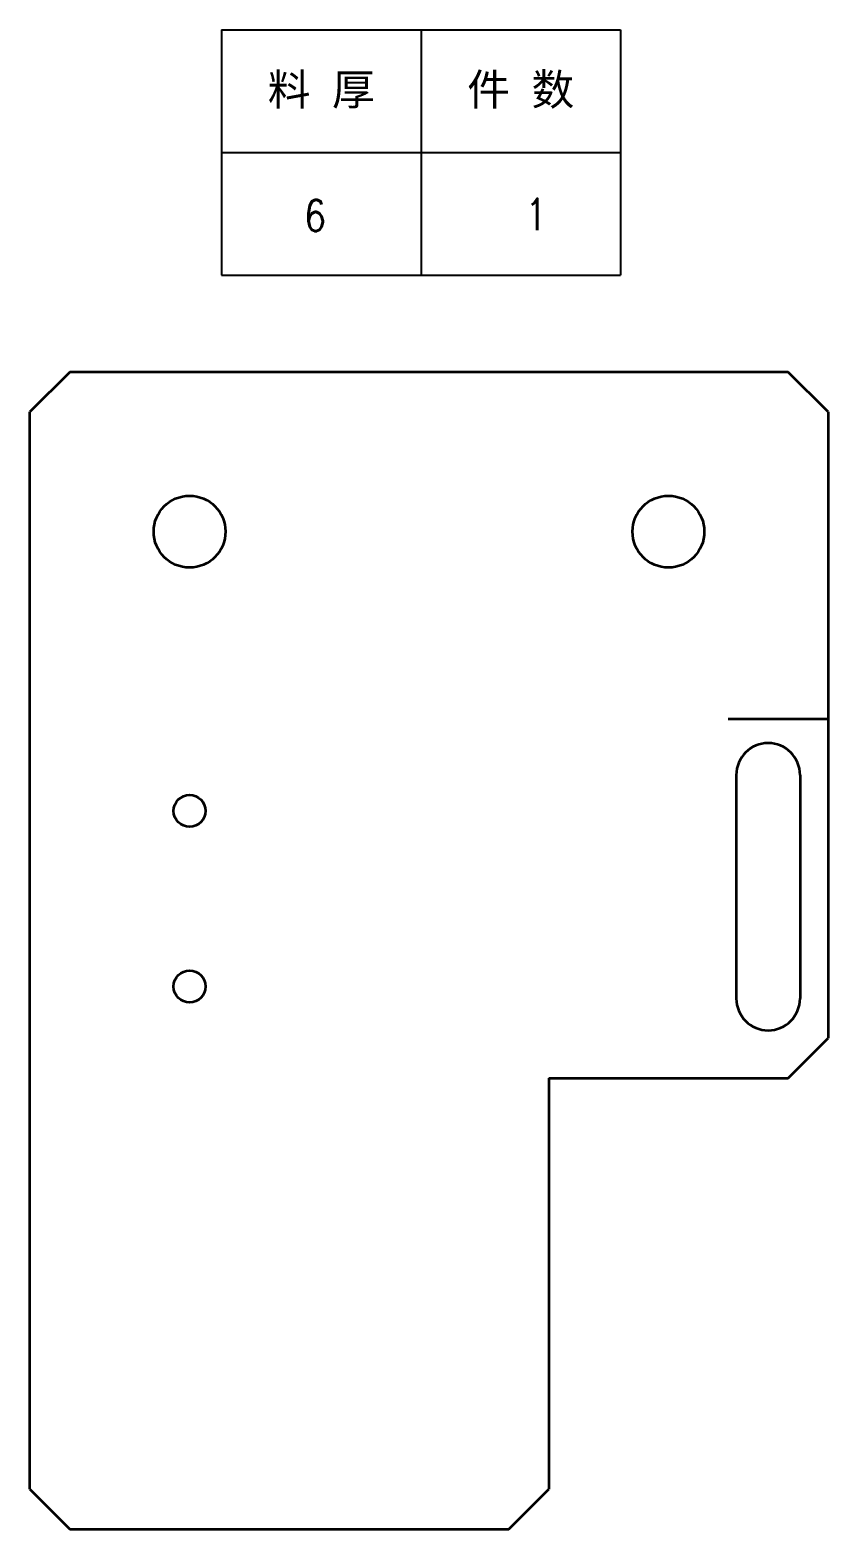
# Model space of a CAD drawing. Header units: inches. Extents: x 172 to 639, y 12 to 535.
# Drawn here: x 354.9 to 454.9, y 347.5 to 535.3 of the extents above; entities that cross this region are included whole.
import ezdxf
from ezdxf.enums import TextEntityAlignment as Align

# ---------------------------------------------------------------- set-up
doc = ezdxf.new("R2010")
doc.units = ezdxf.units.IN
doc.header["$MEASUREMENT"] = 0
doc.styles.add('DIM', font='romans.shx', dxfattribs={"width": 0.8, "bigfont": 'bigfont.shx'})
doc.styles.get("Standard").update_dxf_attribs({"font": 'txt', "bigfont": 'gbcbig.shx'})

# ---------------------------------------------------------------- blocks, each defined once
blk = doc.blocks.new('*T42')
at = {"color": 0, "linetype": 'ByBlock', "lineweight": -2, "transparency": 16777216}
for p, q in [((0, 0), (127, 0)), ((0, 0), (0, -78)), ((63.5, 0), (63.5, -78)), ((127, 0), (127, -78)), ((0, -39), (127, -39)), ((0, -78), (127, -78))]:
    blk.add_line(p, q, dxfattribs=at)
at = {"color": 0, "transparency": 16777216, "char_height": 10, "width": 60.5, "attachment_point": 5}
for s, insert in [('{\\fSimSun|b0|i0|c134|p2;料 厚}', (31.75, -19.5)), ('{\\fSimSun|b0|i0|c134|p2;件 数}', (95.25, -19.5))]:
    blk.add_mtext(s, dxfattribs=dict(at, insert=insert))
blk = doc.blocks.new('拆图参数')
blk.add_blockref('*T42', (-63.5, 78))
at = {"style": 'DIM', "width": 0.8}
blk.add_attdef('6', text='', height=10, dxfattribs=at).set_placement((-37.13, 18.91), align=Align.MIDDLE_LEFT)
blk.add_attdef('1', text='', height=10, dxfattribs=at).set_placement((36.65, 19.27), align=Align.MIDDLE_CENTER)

msp = doc.modelspace()

# ---------------------------------------------------------------- linework, layer by layer
at = {"color": 7, "lineweight": 35, "ltscale": 0.176777}
for p, q in [((359.923, 492.456), (354.923, 487.456)), ((454.923, 487.456), (449.923, 492.456)), ((449.923, 403.956), (454.923, 408.956)), ((354.923, 352.456), (359.923, 347.456)), ((414.923, 347.456), (419.923, 352.456))]:
    msp.add_line(p, q, dxfattribs=at)
at = {"color": 7, "lineweight": 35}
for p, q in [((449.923, 492.456), (359.923, 492.456)), ((354.923, 397.456), (354.923, 487.456)), ((454.923, 487.456), (454.923, 448.956)), ((454.923, 448.956), (442.423, 448.956)), ((454.923, 448.956), (454.923, 408.956)), ((443.423, 441.956), (443.423, 413.956)), ((451.423, 441.956), (451.423, 413.956)), ((419.923, 403.956), (419.923, 352.456)), ((419.923, 403.956), (449.923, 403.956)), ((354.923, 352.456), (354.923, 397.456)), ((359.923, 347.456), (414.923, 347.456))]:
    msp.add_line(p, q, dxfattribs=at)
for centre, radius in [((374.923, 472.456), 4.5), ((434.923, 472.456), 4.5), ((374.923, 437.456), 2), ((374.923, 415.456), 2)]:
    msp.add_circle(centre, radius, dxfattribs=at)
for centre, start, end in [((447.423, 441.956), 0, 180), ((447.423, 413.956), 180, 0)]:
    msp.add_arc(centre, 4, start, end, dxfattribs=at)

# ---------------------------------------------------------------- block references
at = {"xscale": 0.3937007874015748, "yscale": 0.3937007874015748, "zscale": 0.3937007874015748}
msp.add_blockref('拆图参数', (403.922, 504.623), dxfattribs=at).add_auto_attribs({'1': '1', '6': '6'})

doc.saveas('drawing.dxf')
